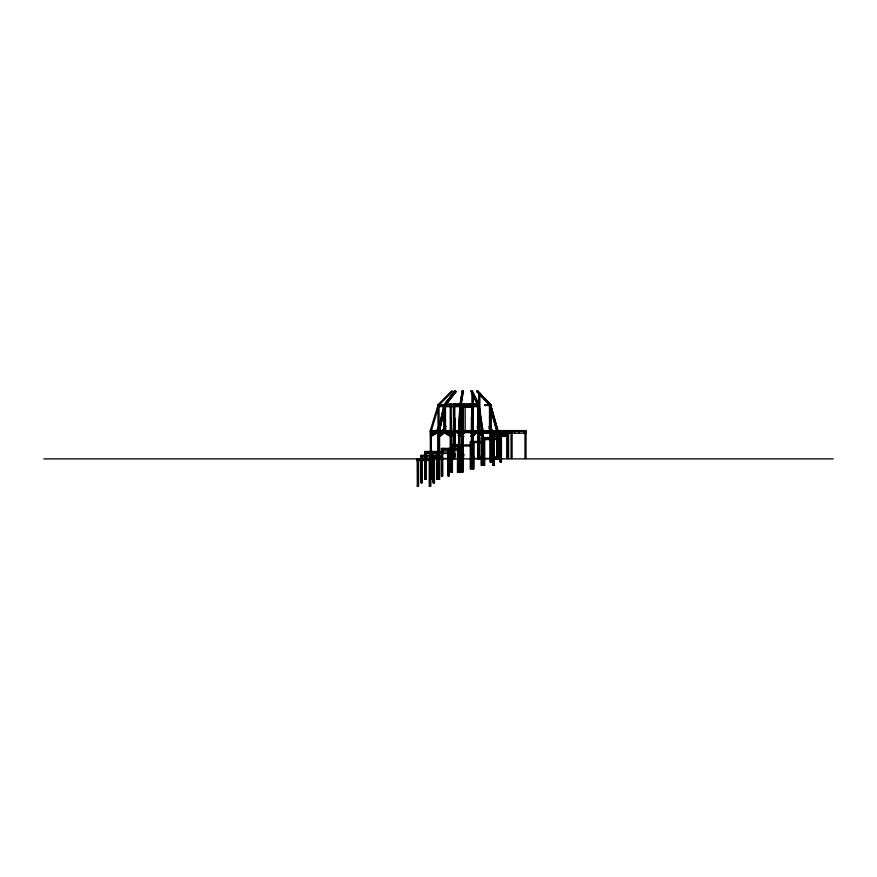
<?xml version="1.0" encoding="UTF-8"?>
<svg xmlns="http://www.w3.org/2000/svg" width="877" height="877" viewBox="0 0 877 877"><rect width="100%" height="100%" fill="white"/><g stroke="black" fill="none" stroke-linecap="round" stroke-linejoin="round"><path stroke-width="1.32" d="M460.359 407.52L460.359 405.075L459.022 430.596M460.502 407.52L460.502 405.075L459.164 430.596M444.003 408.737L444.036 405.075L455.075 390.714M444.288 408.737L444.321 405.075L455.36 390.714L455.908 391.438L445.79 404.637M439.333 430.596L444.376 408.737L444.409 405.075L449.331 398.651M439.618 430.596L444.661 408.737L444.694 405.075L438.807 430.596L438.807 458.879M479.511 405.075L438.018 405.075L437.974 408.737L431.396 430.596M459.12 424.139L458.748 431.035M459.252 421.563L459.932 405.075L458.594 430.596L458.594 458.879M459.351 430.596L459.625 425.433M459.822 421.563L460.491 408.737M459.778 430.596L460.929 405.075L459.592 430.596L459.449 472.363L460.633 472.363L460.633 445.384M459.208 431.035L459.559 427.494M459.636 431.035L459.965 427.68M459.833 431.035L459.932 425.312M460.633 431.035L461.532 426.321L461.269 431.035M460.842 431.035L461.532 428.349M461.532 426.321L461.061 431.035L461.105 406.829M462.212 432.832L463.648 436.702L462.957 433.205M463.089 435.737L462.047 436.11L463.089 435.737L462.475 433.698M461.324 458.879L461.795 454.165M461.521 458.879L461.795 456.193M462.749 458.879L463.648 454.165L463.385 458.879M462.957 458.879L463.045 432.81M463.648 454.165L463.177 458.879L463.209 406.665M459.954 421.355L459.932 404.637L462.343 390.714L463.352 390.714L461.181 404.637M460.184 404.637L462.343 390.714M460.359 404.637L462.924 390.714M463.352 390.714L460.929 404.637L461.094 430.596M438.105 479.324L438.149 430.596L444.036 405.075M438.434 430.596L444.321 405.075M438.522 430.596L444.409 405.075M438.96 430.596L443.707 410.019M439.245 430.596L443.992 410.019M480.366 458.879L482.098 454.165L480.739 458.879M430.322 459.307L430.333 430.596L438.018 405.075M458.594 436.702L458.868 433.205L464.076 433.205L464.076 432.197L460.019 432.197M458.518 435.54L459.219 433.205M459.296 433.205L458.167 435.529M459.647 432.69L458.737 435.737L459.734 435.737L460.611 432.832L462.223 436.702L461.127 433.063M460.293 433.205L459.592 436.702L460.721 433.205M460.019 436.702L461.072 433.205M442.457 431.035L444.431 426.573M442.732 431.035L444.705 426.573M443.389 431.035L445.746 426.321L444.562 431.035M443.63 431.035L445.746 426.321M454.187 435.737L453.376 436.11L454.187 435.737L452.258 434.279M452.302 457.695L453.869 454.165M452.061 458.879L454.034 454.418M452.685 458.879L455.075 454.165L453.891 458.879M452.96 458.879L455.075 454.165M453.617 458.879L455.075 456.193M477.537 404.637L470.938 391.438L471.3 390.714L472.177 390.714L479.138 404.637L475.235 404.637L475.235 405.503M477.822 403.442L471.815 391.438L472.177 390.714M496.722 436.11L497.27 435.737M494.968 458.879L497.676 454.165L495.11 458.879M495.461 458.879L496.744 456.522M495.615 458.879L496.886 456.522M496.064 458.879L497.676 456.193L496.218 458.879M436.318 431.035L439.037 426.321M437.491 431.035L439.037 428.349M445.165 433.205L450.197 436.11M448.498 458.879L451.216 454.165M449.671 458.879L451.216 456.193M444.036 404.637L455.36 390.714M453.431 393.291L455.075 391.153M445.516 404.001L455.908 391.438M446.196 403.617L455.536 391.438M445.922 404.056L455.623 391.438M445.79 405.075L455.908 391.866L454.988 390.714M474.808 433.063L471.289 436.702L471.289 435.529L473.295 433.205M472.999 433.983L471.289 435.529M471.289 436.702L474.314 433.205M472.944 435.737L472.056 435.737L472.944 435.737L475.575 432.69M475.685 433.063L472.539 436.702L475.937 433.205M489.3 404.637L476.693 391.438L477.713 390.714L476.847 391.438M438.018 430.596L438.018 404.637L451.94 390.714L452.664 391.438L439.454 404.637M443.729 432.482L437.875 436.702L437.875 435.529L440.945 433.205M441.23 433.205L437.875 435.529M441.887 433.205C436.11 436.998 440.079 437.524 443.894 432.865M443.082 432.482L438.928 436.11M437.875 436.702L439.728 435.299M439.081 436.702L443.718 433.205M479.785 434.367L477.899 435.529L479.938 434.367M484.521 432.723L478.053 436.702M479.346 436.11L478.798 435.737L481.243 434.948M482.657 434.082L484.86 432.723M430.333 435.529L434.356 433.205M430.333 436.702L437.217 432.723M455.36 391.153L454.703 391.153L455.908 391.866M462.475 391.438L463.473 391.438M470.938 391.438L471.815 391.438M476.693 391.438L488.566 403.694M479.763 392.896L478.995 392.896L479.006 406.665M445.538 404.056L477.636 404.056M438.018 404.637L449.331 405.075M459.932 404.637L461.982 404.637M490.802 429.281L490.802 404.637L484.762 404.637L484.762 405.503L490.802 405.503M484.762 405.075L490.802 405.075L498.015 431.035M438.018 405.503L451.359 405.503M459.932 405.503L463.045 405.503M471.673 405.503L479.346 405.503M438.018 406.665L479.511 406.665M460.502 406.884L470.357 406.884M460.502 407.103L470.357 407.103M460.502 407.323L470.357 407.323M482.098 458.879L482.098 430.596L478.261 405.075L478.283 408.737L479.16 408.737M497.676 458.879L497.676 430.596L490.451 405.075L490.495 408.737L496.875 430.596M472.188 413.769L473.284 413.769L473.284 392.896L472.188 392.896L472.188 431.035M472.539 417.112L471.442 417.112L471.442 442.14M478.393 417.112L477.636 417.112L477.636 426.386M451.216 418.274L451.655 431.528M454.483 418.274L455.13 418.274L455.185 444.957M462.223 418.274L463.297 418.274L463.297 444.792M471.442 418.274L472.539 418.274M441.646 418.976L442.293 418.976M459.384 418.976L460.392 418.976M479.829 418.976L478.656 408.737M478.151 431.035L477.373 426.321L479.116 431.035M490.802 431.035L489.344 428.349L489.344 426.321L492.14 430.596M445.746 428.349L444.124 430.596M477.373 428.349L478.524 431.035M489.344 428.349L490.956 431.035M430.333 430.596L526.014 430.596L526.014 458.441L524.994 458.441L524.994 431.462M430.333 431.035L526.014 431.035M430.333 431.462L431.352 431.462L431.352 458.441L430.333 458.441M438.149 431.462L439.3 431.462M458.594 431.462L459.767 431.462L459.625 472.363M481.977 431.462L482.986 431.462M508.561 431.462L496.722 431.462L496.864 458.441M510.107 431.462L526.014 431.462M450.614 432.043L458.364 432.043M462.661 432.043L474.15 432.043M503.332 432.043L505.36 432.043M508.408 432.043L510.304 432.043L510.315 430.596M430.333 432.197L438.16 432.197M439.081 432.197L455.36 432.197L455.36 433.205L430.333 433.205M458.167 432.197L457.739 433.205L458.594 433.205M481.725 432.197L470.905 432.197L470.905 433.205L482.098 433.205M483.128 432.197L497.522 432.197M438.336 432.624L431.67 432.624L431.637 431.035M458.89 432.624L440.122 432.624L440.122 431.035M482.701 432.624L496.185 432.624L496.185 431.035M497.895 432.624L512.091 432.624M482.317 433.205L497.676 433.205M498.169 433.205L526.014 433.205M507.904 434.51L490.111 434.51L490.111 461.916L491.548 461.916L491.548 434.948M490.111 434.948L501.436 434.948M454.801 435.529L451.721 433.205M492.655 435.529L506.018 435.529L506.018 434.51M458.77 436.11L459.734 435.737M490.769 436.11L507.904 436.11M482.986 436.702L483.359 435.529L480.969 433.205M481.298 437.996L500.778 437.996M481.298 438.423L484.718 438.423M494.299 438.423L493.148 438.423L493.247 465.402M483.896 439.004L498.892 439.004L498.892 437.996M482.295 439.585L500.778 439.585M483.72 441.471L470.379 441.471L470.379 468.877L471.552 468.877L471.662 406.665M470.379 441.909L473.788 441.909M482.92 442.49L472.166 442.49L472.319 435.672M471.377 443.071L474.216 443.071L474.216 441.471M480.87 443.071L483.72 443.071M463.056 444.518L451.019 444.518L451.019 472.363L452.4 472.363L452.4 445.384M451.019 444.957L472.791 444.957M478.393 444.957L477.636 444.957L477.636 429.039M451.019 445.384L452.028 445.384M462.87 445.384L461.697 445.384L461.697 472.363L462.87 472.363L462.793 432.81M461.324 445.965L453.168 445.965L453.168 444.957M462.047 445.965L472.001 445.965L472.001 444.957M454.483 446.119L455.13 446.119M462.223 446.119L463.297 446.119M451.896 446.546L463.297 446.546L463.297 444.957M469.951 446.546L472.791 446.546M457.98 448.432L441.416 448.432L441.416 475.838L442.797 475.838L442.666 448.432M441.416 448.871L442.425 448.871M451.688 449.452L443.718 449.452L443.718 448.432M442.293 450.033L449.627 450.033L449.627 448.432M451.019 450.033L450.646 448.432M451.798 450.033L457.98 450.033M439.651 451.48L424.83 451.48L424.83 479.324L426.134 479.324L426.134 452.346M424.83 451.918L448.377 451.918M424.83 452.346L432.821 452.346L432.821 479.324M432.558 452.927L427.011 452.927L427.011 451.918M442.085 452.927L434.115 452.927L434.203 451.48M425.181 453.508L440.024 453.508L440.024 451.918M441.416 453.508L441.032 451.918M442.194 453.508L448.377 453.508M458.594 456.193L458.616 454.418M478.053 454.165L480.607 458.879M437.766 455.393L421.037 455.393L421.037 482.799L422.341 482.799L422.188 455.832M421.037 455.832L425.312 455.832M482.098 456.193L480.947 458.879L479.039 455.338M431.429 456.413L431.013 455.393M421.388 456.994L437.766 456.994M434.247 458.441L436.856 458.441M438.149 458.441L454.801 458.441M463.429 458.441L458.441 458.879M471.662 458.441L499.188 458.441L499.188 431.462M43.85 458.879L833.15 458.879M417.244 459.307L421.519 459.307M421.815 459.888L419.71 459.888L419.71 458.879M431.988 459.888L431.583 458.879M431.506 460.469L417.09 460.469L417.09 458.879M434.115 460.469L433.972 458.879M433.194 479.324L431.813 479.324L431.813 451.48M417.244 486.286L418.548 486.286L418.548 459.307M447.193 433.205L451.216 435.529M444.332 432.723L451.216 436.702M494.387 433.205L496.283 434.367M494.244 433.205L496.13 434.367M493.751 433.205L495.779 434.367M492.512 433.03L494.716 434.378M491.548 432.723L493.751 434.082M491.208 432.723L497.676 436.702L491.844 433.205M450.449 433.205L455.075 436.702L449.221 432.482M449.057 432.865L454.143 436.702M449.232 433.205L453.869 436.702M477.516 390.714L490.802 404.637M477.362 390.714L490.451 404.637L490.451 430.596M480.07 432.832L481.747 434.773M480.092 433.205L482.098 435.529L479.719 433.205M479.96 433.205L481.473 434.948M479.84 434.082L482.098 436.702L478.699 433.205M454.703 390.714L455.623 391.866M436.384 433.205L431.352 436.11M430.333 456.193L431.879 458.879M490.484 427.494L492.545 431.035M489.344 426.321L491.909 431.035M483.534 432.832L483.731 432.197M479.182 455.338L481.1 458.879M479.5 458.879L477.899 456.193L479.357 458.879M478.765 404.637L471.804 390.714L471.322 391.438L477.439 403.442M471.673 390.714L478.634 404.637M471.3 390.714L478.261 404.637L478.195 431.035M441.164 458.879L438.807 454.165L440.89 458.879M438.752 455.525L439.991 458.879M462.596 433.205L463.648 436.702M462.519 433.205L463.22 435.529M480.366 431.035L478.634 426.321L479.993 431.035M478.634 428.349L479.401 431.035M477.373 426.321L478.732 431.035M472.988 454.418L474.282 458.879M472.878 455.338L473.898 458.879M471.738 454.418L473.021 458.879M471.289 454.165L472.648 458.879M497.018 430.596L490.835 408.737L490.802 405.075M490.495 408.737L496.678 430.596M479.138 405.075L482.986 430.596L482.986 465.402L484.718 465.402L484.707 437.557M478.765 405.075L482.602 430.596M478.634 405.075L482.482 430.596M480.399 420.269L481.944 430.596M478.283 408.737L481.572 430.596M460.502 458.879L459.592 454.165L460.063 458.879M460.293 458.879L459.592 456.193L459.866 458.879M490.692 408.737L490.594 405.075L497.895 431.035M523.909 431.035L523.909 432.624L523.47 431.035M519.272 431.035L519.272 432.624L518.833 431.035M514.624 431.035L514.624 432.624L514.196 431.035M512.091 430.596L512.091 458.441L511.072 458.441L511.072 431.462M508.846 431.035L508.846 432.624M508.561 430.596L508.561 458.441L507.136 458.441L507.136 431.462M507.904 430.596L507.904 458.441M507.509 431.462L507.509 458.441M507.41 431.462L507.41 458.441M505.689 434.51L505.689 435.529M501.71 434.51L501.71 436.11M501.436 434.51L501.436 461.916L500 461.916L500 434.948M500.778 434.51L500.778 461.916M500.504 437.996L500.504 439.585M500.285 434.948L500.285 461.916M498.958 431.462L498.958 459.307L497.522 459.307L497.522 431.035M498.673 431.462L498.618 459.307M498.399 431.462L498.399 458.441M498.3 431.462L498.3 459.307M498.026 458.441L498.026 431.462L497.862 459.307M497.38 432.197L497.38 433.205M497.248 430.596L497.248 458.441M494.584 437.996L494.584 439.585M493.652 465.402L493.554 437.996M493.367 437.996L493.367 439.585M492.874 438.423L492.874 465.402L494.299 465.402L494.299 437.557L481.298 437.557L481.298 465.402L482.471 465.402L482.482 431.462M491.997 439.004L491.953 437.557M491.646 437.996L491.646 439.004M491.263 434.948L491.263 461.916M491.175 434.948L491.175 461.916M490.89 434.948L490.89 461.916M490.758 430.596L490.594 405.503M490.769 434.51L490.769 461.916M490.396 434.948L490.396 461.916M489.64 405.503L489.695 430.596M489.498 405.503L489.498 431.035M485.113 404.637L485.113 405.503M485.145 437.996L485.145 439.585M484.29 438.423L484.148 465.402M483.72 437.557L483.644 465.402L483.534 438.423M483.359 431.035L483.359 433.205M483.271 438.423L483.359 465.402M482.35 437.557L482.295 465.402M482.043 438.423L482.043 465.402M481.868 438.423L481.901 465.402M481.725 431.035L481.725 465.402M481.473 438.423L481.473 465.402M481.352 432.197L481.352 433.205M480.859 431.035L480.936 432.624L460.195 432.624L460.272 431.035M479.763 395.505L479.752 412.464M479.423 392.896L479.401 412.464M479.434 430.596L479.346 414.755M479.346 395.505L479.357 412.464M479.204 432.81L479.204 458.441L479.006 432.81M479.127 409.471L479.127 430.596M478.864 405.075L478.864 406.665M478.634 405.503L478.634 431.035M478.612 414.755L478.612 430.596M478.272 406.829L478.393 458.879M478.25 432.81L478.195 458.441M478.053 405.503L478.053 458.879M477.757 405.503L477.768 431.035M476.112 404.637L476.112 405.503M474.939 404.056L474.939 405.075M474.698 404.056L474.698 405.075M474.282 404.056L474.282 405.075M473.843 404.056L473.843 405.075M473.788 441.471L473.788 468.877L472.615 468.877L472.67 432.81M473.613 441.909L473.613 468.877M473.427 405.075L473.427 406.665M473.361 441.909L473.361 468.877M473.185 441.909L473.218 468.877M473.065 395.505L473.043 431.035M473.043 432.81L473.043 468.877M472.791 441.471L472.791 468.877M472.703 431.035L472.67 405.503L472.539 431.692M472.55 432.81L472.55 457.092M472.407 392.896L472.407 413.769M472.319 417.112L472.319 431.692M472.363 444.957L472.363 446.546M472.166 432.81L472.166 457.092M472.034 406.665L472.034 430.432M472.034 432.81L472.034 440.912M471.804 405.075L471.804 406.665M471.289 432.197L471.289 433.205M470.982 441.909L471.124 468.877M470.554 441.909L470.554 468.877M470.006 404.056L469.995 405.075M469.765 404.056L469.776 405.075M469.633 404.056L469.633 405.075M469.206 404.056L469.206 405.075M467.54 404.056L467.529 405.075M466.093 405.075L466.093 406.665M465.72 405.075L465.72 406.665M465.588 405.075L465.588 406.665M465.139 403.913L465.139 431.035M464.393 404.056L464.382 405.075M464.306 404.056L464.306 405.075M463.648 432.197L463.648 433.205M463.538 404.056L463.527 405.075M463.451 404.056L463.451 405.075M463.023 406.665L463.045 430.432M462.793 406.665L462.771 430.432M462.672 404.056L462.596 405.075M462.672 406.665L462.563 431.035M462.65 432.81L462.694 472.363M462.475 406.665L462.442 431.035M462.475 435.507L462.475 444.957M462.442 445.384L462.442 472.363M462.245 406.665L462.3 431.528M462.3 436.834L462.223 444.957M462.3 445.384L462.3 472.363M462.058 406.665L462.047 430.432M462.047 435.507L462.058 444.957M461.982 405.075L461.817 404.056L461.806 405.075M461.916 444.518L461.872 472.363M461.477 404.056L461.466 405.075M461.357 405.075L461.357 406.665M461.324 444.957L461.445 446.546M461.236 444.957L461.236 445.965M460.82 404.056L460.82 405.075M460.359 409.471L460.48 430.596M460.458 432.197L460.458 433.205M460.458 445.384L460.458 472.363M460.348 404.056L460.348 405.075M460.206 445.384L460.206 472.363M460.019 431.035L460.019 433.205M460.052 445.384L460.019 472.363M459.877 445.384L459.877 472.363M459.504 405.075L459.504 406.665M459.34 431.462L459.34 458.441M459.164 431.462L459.197 458.441M459.022 431.462L459.022 458.441M458.77 432.81L458.857 444.957M458.857 445.384L458.857 472.363L457.476 472.363L457.476 445.384M458.353 445.384L458.485 472.363M458.167 431.035L458.167 433.205M458.046 404.056L458.046 405.075M457.98 445.384L457.849 472.363M457.684 404.056L457.695 405.075M455.876 404.056L455.876 405.075M455.415 404.056L455.415 405.075M454.801 406.665L454.801 458.879M454.264 404.056L454.264 405.075M454.023 406.665L454.023 430.432M454.023 432.81L454.023 458.441M453.913 404.056L453.913 405.075M453.727 406.665L453.65 430.432M453.65 432.81L453.749 458.441M453.53 430.596L453.387 406.665M453.376 432.81L453.376 458.441M452.269 444.957L452.269 446.546M451.896 444.518L451.896 472.363M451.655 434.181L451.655 444.792M451.523 445.384L451.523 472.363M451.392 445.384L451.392 472.363M451.216 406.665L451.216 431.528M451.216 434.159L451.216 444.957M450.931 404.056L450.942 405.075M450.482 404.056L450.471 405.075M450.197 406.665L450.274 431.035M450.197 432.81L450.197 458.441M449.254 448.871L449.254 475.838L447.862 475.838L447.862 448.871M448.881 448.871L448.881 475.838M448.75 448.871L448.75 475.838M448.575 448.432L448.575 449.452M448.366 448.432L448.377 475.838M448.246 448.871L448.246 475.838M446.261 448.432L446.261 449.452M445.998 404.056L445.998 405.075M446.042 448.432L446.042 449.452M445.472 406.829L445.472 431.035M445.099 406.829L445.11 431.035M444.968 405.075L444.968 406.665M444.694 404.637L444.683 430.596M444.398 405.503L444.321 430.596M444.069 404.637L444.036 430.596M443.937 448.432L443.937 449.452M443.762 405.075L443.762 406.665M442.293 448.432L442.293 475.838M441.92 448.871L441.92 475.838M441.789 448.871L441.789 475.838M440.342 431.035L440.342 432.624M439.585 432.81L439.651 479.324L436.954 479.324L436.954 452.346M439.366 432.197L439.366 433.205M439.213 432.81L439.267 479.324M439.037 405.503L439.081 433.205M439.136 452.346L439.147 479.324M438.774 451.48L438.643 479.324M438.522 431.462L438.522 458.441M438.434 431.462L438.259 479.324M437.875 431.035L437.875 433.205M437.59 432.197L437.59 433.205M437.305 452.346L437.152 479.324L437.108 452.346M436.658 451.918L436.658 452.927M436.439 451.918L436.439 452.927M435.781 455.393L435.781 456.413L435.376 455.393M434.466 455.832L434.466 482.799L433.161 482.799L433.194 452.346M434.334 451.918L434.334 452.927M434.268 455.832L434.312 482.799M434.115 455.832L434.115 482.799M433.512 455.832L433.512 482.799M433.359 455.832L433.359 482.799M433.063 451.918L433.063 453.508M432.69 451.48L432.69 479.324M432.306 452.346L432.306 479.324M432.186 452.346L432.186 479.324M431.659 451.48L431.648 452.927M430.673 460.655L430.673 486.286L429.368 486.286L429.368 460.655M430.519 460.655L430.519 486.286M430.322 460.655L430.322 486.286M429.719 460.655L429.719 486.286M429.522 460.655L429.522 486.286M427.636 458.879L427.636 459.888L427.22 458.879M427.296 451.48L427.439 452.927M427.066 455.393L427.066 456.413L426.66 455.393M425.981 452.346L425.981 479.324M425.323 451.918L425.323 453.508M425.181 451.48L425.181 479.324M424.972 452.346L425.027 479.324M424.676 455.393L424.676 456.994M423.92 455.393L423.92 456.413L423.503 455.393M423.273 458.879L423.273 459.888L422.867 458.879M421.53 455.393L421.53 456.994M421.388 455.393L421.388 482.799M421.234 455.832L421.179 482.799M420.883 458.879L420.883 460.469M420.127 458.879L420.127 459.888M418.395 460.655L418.34 486.286M418.197 460.655L418.197 486.286M417.737 458.879L417.737 460.469M417.595 458.879L417.595 486.286M417.244 458.879L417.386 486.286M508.276 458.441L508.276 431.462L508.189 458.441M501.151 461.916L501.151 434.948L501.063 461.916M494.025 465.402L494.025 438.423L493.926 465.402M467.298 405.075L467.298 404.056L467.298 405.075M450.131 405.075L450.131 404.056L450.12 405.075"/></g></svg>
